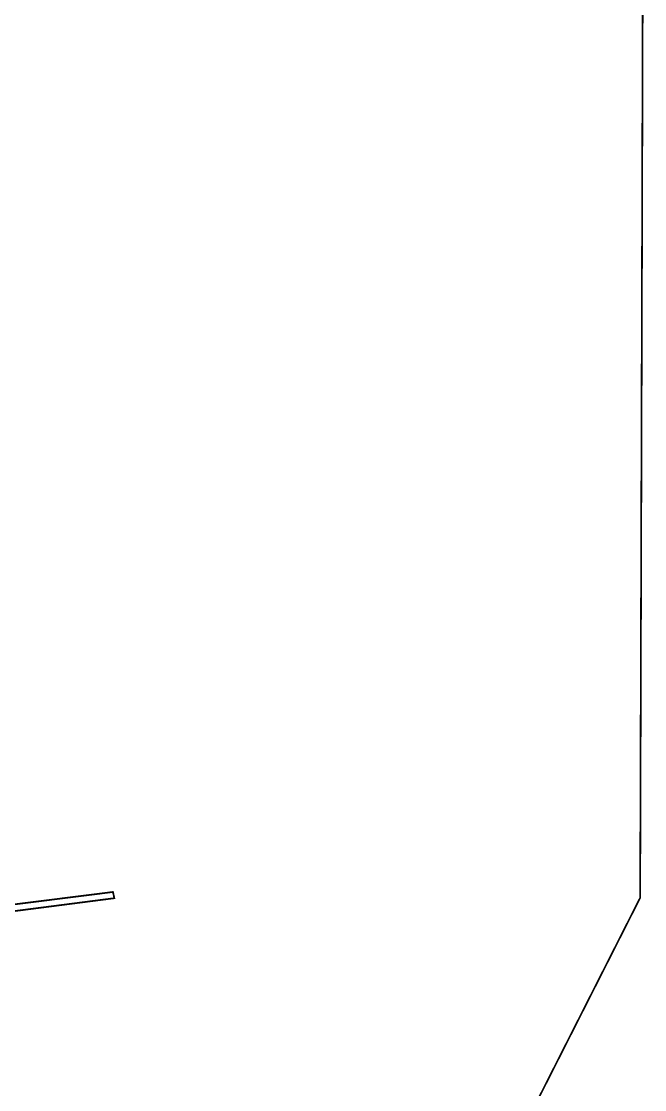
# Model space of a CAD drawing. Header units: metres. Extents: x 561401 to 594056, y 8460144 to 8508504.
# Drawn here: x 573059.3 to 573131.4, y 8479152.5 to 8479276.1 of the extents above; entities that cross this region are included whole.
import ezdxf

# ---------------------------------------------------------------- set-up
doc = ezdxf.new("R2010")
doc.units = ezdxf.units.M
doc.layers.add('1.2. AFECTADOS BASE GRAFICA SUNARP', color=150, linetype='Continuous')
doc.layers.add('1.7 PIRCA DE PIEDRA', color=8, linetype='Continuous')

msp = doc.modelspace()

# ---------------------------------------------------------------- linework, layer by layer
at = {"layer": '1.2. AFECTADOS BASE GRAFICA SUNARP', "color": 64, "linetype": 'Continuous', "lineweight": -3, "const_width": 0.2}
msp.add_lwpolyline([(573128.99, 8478510.82), (573129.3, 8478621.46), (573092.28, 8478658.45), (573092.49, 8478732.21), (573092.59, 8478769.09), (573055.69, 8478842.96), (573018.78, 8478916.83), (573056.1, 8478990.49), (573093.53, 8479101.03), (573130.85, 8479174.69), (573131.06, 8479248.46), (573131.16, 8479285.34), (573131.26, 8479322.22), (573094.25, 8479359.21), (573094.35, 8479396.09), (573094.46, 8479432.97), (573094.56, 8479469.85), (573094.66, 8479506.74), (573094.77, 8479543.62), (573057.65, 8479543.72), (573020.64, 8479580.71), (572946.51, 8479617.8), (572909.59, 8479691.67)], dxfattribs=at)
at = {"layer": '1.7 PIRCA DE PIEDRA', "color": 64, "linetype": 'Continuous', "lineweight": -3, "const_width": 0.2}
msp.add_lwpolyline([(573036.25, 8479193.88), (573037.01, 8479194.05), (573040.93, 8479176.5), (573042.08, 8479172.26), (573042.96, 8479171.07), (573056.23, 8479173.64), (573069.89, 8479175.36), (573070.05, 8479174.64), (573056.5, 8479172.89), (573043.33, 8479170.46), (573047.16, 8479154.18), (573046.6, 8479154.04), (573043.37, 8479167.68), (573042.66, 8479170.56), (573041.77, 8479171.84), (573040.39, 8479176.35), (573036.25, 8479193.88)], dxfattribs=at)

doc.saveas('drawing.dxf')
